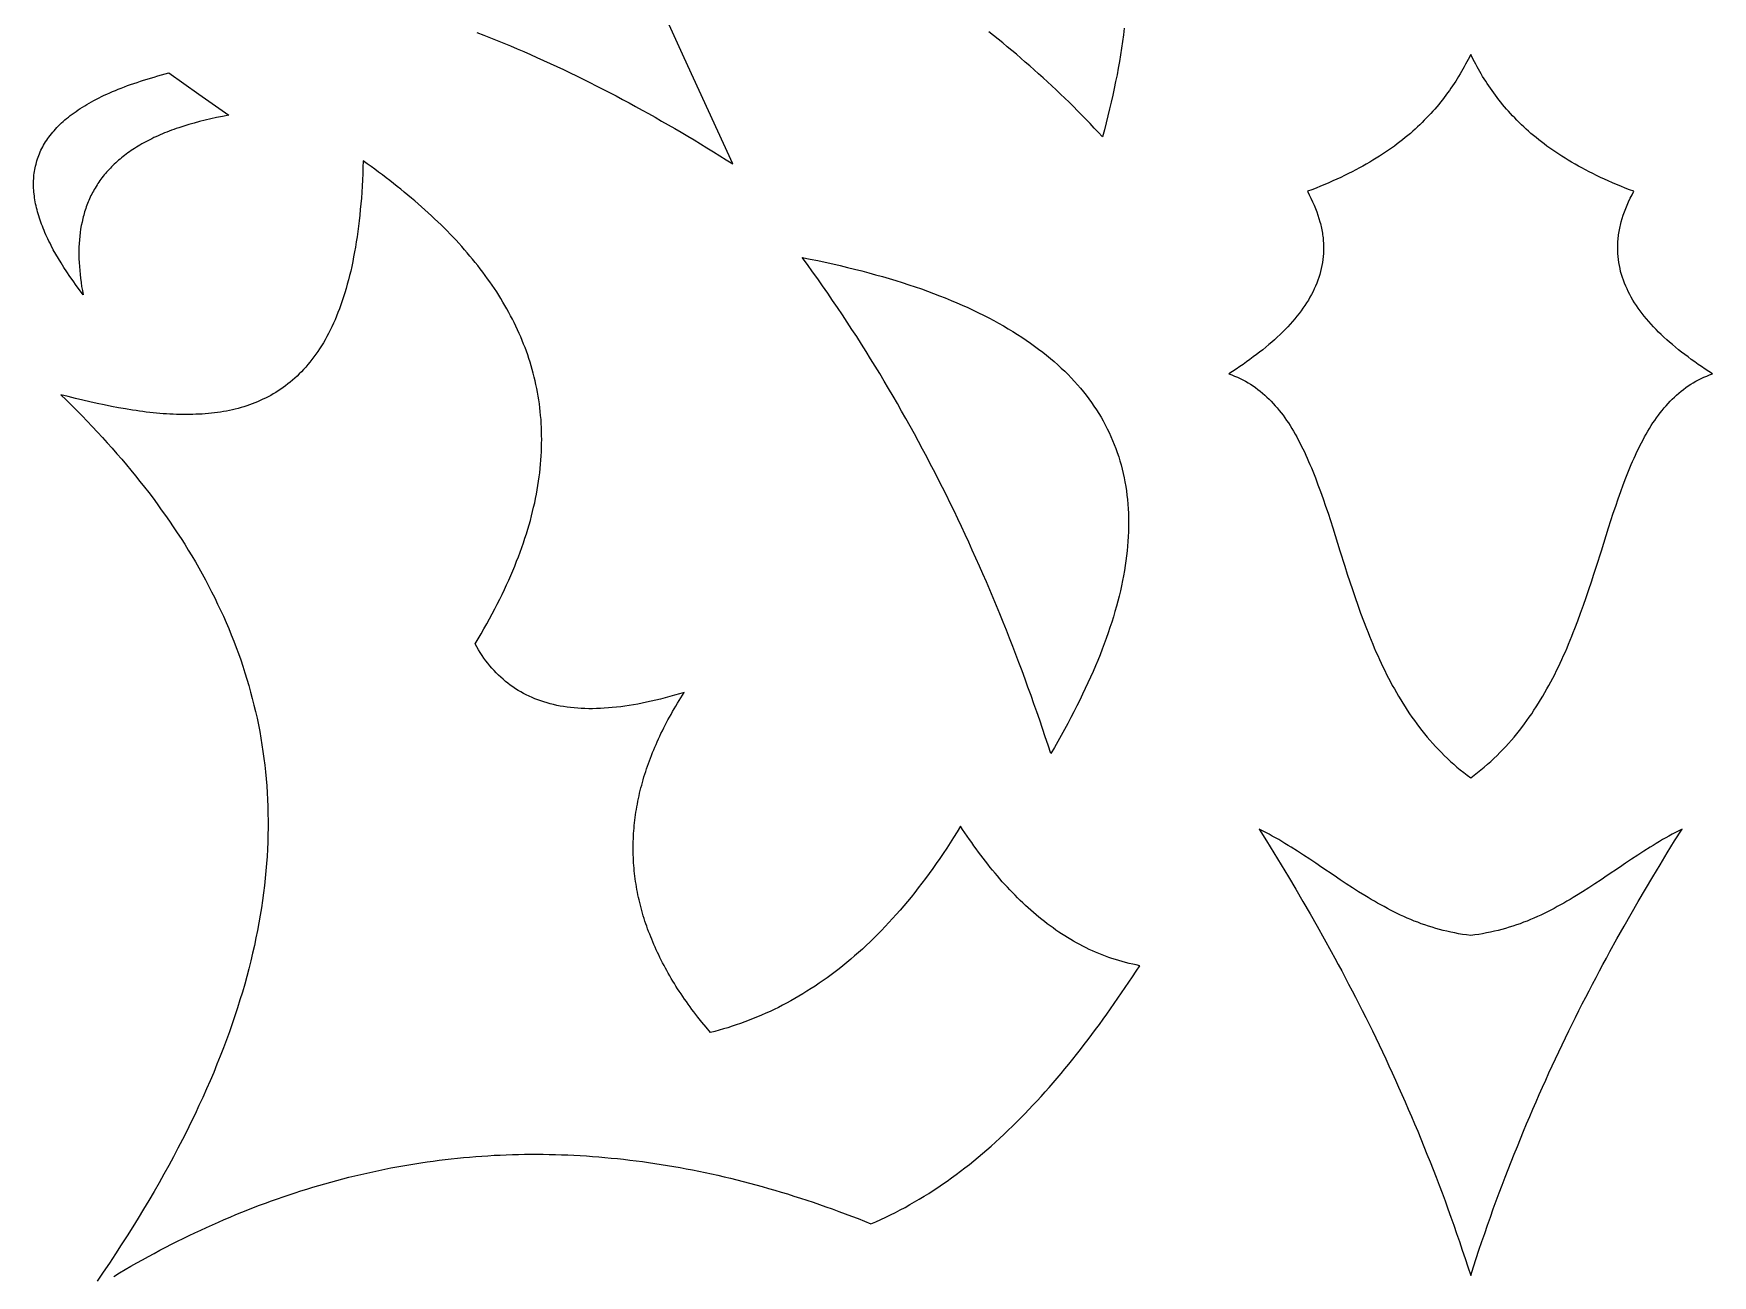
# Model space of a CAD drawing. Extents: x -4113 to -3113, y 1469 to 2469.
# Drawn here: x -3432.8 to -3300.7, y 1778.9 to 1876.6 of the extents above; entities that cross this region are included whole.
import ezdxf

# ---------------------------------------------------------------- set-up
doc = ezdxf.new("R2010")
doc.units = 0
doc.layers.add('PLAN_1', color=18, linetype='CONTINUOUS')

msp = doc.modelspace()

# ---------------------------------------------------------------- linework, layer by layer
at = {"layer": 'PLAN_1'}
for points in [[(-3397.9, 1876.7), (-3397.37, 1876.49), (-3396.84, 1876.28), (-3396.32, 1876.07), (-3395.79, 1875.85), (-3395.27, 1875.64), (-3394.75, 1875.41), (-3394.22, 1875.19), (-3393.7, 1874.96), (-3393.18, 1874.73), (-3392.66, 1874.49), (-3392.14, 1874.25), (-3391.62, 1874.01), (-3391.1, 1873.77), (-3390.58, 1873.52), (-3390.06, 1873.27), (-3389.54, 1873.01), (-3389.02, 1872.76), (-3388.51, 1872.5), (-3387.99, 1872.23), (-3387.47, 1871.97), (-3386.96, 1871.7), (-3386.44, 1871.43), (-3385.93, 1871.15), (-3385.42, 1870.87), (-3384.9, 1870.59), (-3384.39, 1870.31), (-3383.88, 1870.02), (-3383.37, 1869.73), (-3382.86, 1869.44), (-3382.34, 1869.14), (-3381.83, 1868.84), (-3381.32, 1868.54), (-3380.82, 1868.24), (-3380.31, 1867.93), (-3379.8, 1867.62), (-3379.29, 1867.31), (-3378.78, 1866.99), (-3378.28, 1866.68), (-3377.77, 1866.36), (-3381.59, 1874.71), (-3385.41, 1883.08)], [(-3346.97, 1877.03), (-3347.03, 1876.51), (-3347.1, 1875.99), (-3347.17, 1875.47), (-3347.25, 1874.94), (-3347.34, 1874.42), (-3347.43, 1873.89), (-3347.53, 1873.36), (-3347.64, 1872.83), (-3347.75, 1872.29), (-3347.87, 1871.75), (-3347.99, 1871.22), (-3348.12, 1870.68), (-3348.25, 1870.13), (-3348.39, 1869.59), (-3348.53, 1869.04), (-3348.68, 1868.49), (-3349.01, 1868.84), (-3349.33, 1869.18), (-3349.65, 1869.53), (-3349.98, 1869.87), (-3350.31, 1870.2), (-3350.64, 1870.54), (-3350.97, 1870.87), (-3351.31, 1871.2), (-3351.64, 1871.53), (-3351.98, 1871.85), (-3352.32, 1872.18), (-3352.66, 1872.5), (-3353.01, 1872.81), (-3353.35, 1873.13), (-3353.7, 1873.44), (-3354.05, 1873.76), (-3354.39, 1874.06), (-3354.75, 1874.37), (-3355.1, 1874.67), (-3355.45, 1874.98), (-3355.81, 1875.28), (-3356.17, 1875.57), (-3356.53, 1875.87), (-3356.89, 1876.16), (-3357.25, 1876.45), (-3357.62, 1876.74)], [(-3426.49, 1778.86), (-3426.04, 1779.13), (-3425.58, 1779.39), (-3425.13, 1779.66), (-3424.67, 1779.92), (-3424.22, 1780.17), (-3423.76, 1780.42), (-3423.3, 1780.67), (-3422.85, 1780.91), (-3422.39, 1781.15), (-3421.93, 1781.38), (-3421.47, 1781.62), (-3421.01, 1781.84), (-3420.56, 1782.07), (-3420.1, 1782.29), (-3419.64, 1782.5), (-3419.18, 1782.71), (-3418.71, 1782.92), (-3418.25, 1783.13), (-3417.79, 1783.33), (-3417.33, 1783.52), (-3416.87, 1783.72), (-3416.4, 1783.91), (-3415.94, 1784.09), (-3415.48, 1784.27), (-3415.01, 1784.45), (-3414.55, 1784.62), (-3414.08, 1784.79), (-3413.61, 1784.96), (-3413.15, 1785.12), (-3412.68, 1785.28), (-3412.21, 1785.44), (-3411.75, 1785.59), (-3411.28, 1785.73), (-3410.81, 1785.88), (-3410.34, 1786.02), (-3409.87, 1786.15), (-3409.4, 1786.28), (-3408.93, 1786.41), (-3408.46, 1786.53), (-3407.99, 1786.65), (-3407.52, 1786.77), (-3407.05, 1786.88), (-3406.58, 1786.99), (-3406.1, 1787.09), (-3405.63, 1787.2), (-3405.16, 1787.29), (-3404.68, 1787.39), (-3404.21, 1787.47), (-3403.73, 1787.56), (-3403.26, 1787.64), (-3402.78, 1787.72), (-3402.31, 1787.79), (-3401.83, 1787.86), (-3401.35, 1787.93), (-3400.88, 1787.99), (-3400.4, 1788.05), (-3399.92, 1788.1), (-3399.44, 1788.15), (-3398.96, 1788.2), (-3398.48, 1788.24), (-3398, 1788.28), (-3397.52, 1788.32), (-3397.04, 1788.35), (-3396.56, 1788.38), (-3396.08, 1788.4), (-3395.6, 1788.42), (-3395.11, 1788.44), (-3394.63, 1788.45), (-3394.15, 1788.46), (-3393.66, 1788.46), (-3393.18, 1788.46), (-3392.7, 1788.46), (-3392.21, 1788.45), (-3391.73, 1788.44), (-3391.24, 1788.43), (-3390.75, 1788.41), (-3390.27, 1788.39), (-3389.78, 1788.36), (-3389.29, 1788.33), (-3388.8, 1788.3), (-3388.31, 1788.26), (-3387.83, 1788.22), (-3387.34, 1788.17), (-3386.85, 1788.12), (-3386.36, 1788.07), (-3385.87, 1788.01), (-3385.37, 1787.95), (-3384.88, 1787.89), (-3384.39, 1787.82), (-3383.9, 1787.75), (-3383.41, 1787.67), (-3382.91, 1787.59), (-3382.42, 1787.51), (-3381.92, 1787.42), (-3381.43, 1787.33), (-3380.93, 1787.23), (-3380.44, 1787.13), (-3379.94, 1787.03), (-3379.45, 1786.92), (-3378.95, 1786.81), (-3378.45, 1786.7), (-3377.96, 1786.58), (-3377.46, 1786.45), (-3376.96, 1786.33), (-3376.46, 1786.2), (-3375.96, 1786.06), (-3375.46, 1785.93), (-3374.96, 1785.78), (-3374.46, 1785.64), (-3373.96, 1785.49), (-3373.46, 1785.34), (-3372.96, 1785.18), (-3372.45, 1785.02), (-3371.95, 1784.85), (-3371.45, 1784.69), (-3370.94, 1784.51), (-3370.44, 1784.34), (-3369.94, 1784.16), (-3369.43, 1783.97), (-3368.92, 1783.78), (-3368.42, 1783.59), (-3367.91, 1783.4), (-3367.41, 1783.2), (-3366.9, 1782.99), (-3366.51, 1783.16), (-3366.12, 1783.34), (-3365.73, 1783.52), (-3365.35, 1783.7), (-3364.97, 1783.89), (-3364.59, 1784.09), (-3364.21, 1784.29), (-3363.83, 1784.5), (-3363.46, 1784.71), (-3363.09, 1784.93), (-3362.72, 1785.16), (-3362.35, 1785.38), (-3361.99, 1785.62), (-3361.63, 1785.86), (-3361.27, 1786.1), (-3360.91, 1786.35), (-3360.55, 1786.61), (-3360.2, 1786.87), (-3359.85, 1787.13), (-3359.5, 1787.4), (-3359.15, 1787.67), (-3358.8, 1787.95), (-3358.46, 1788.24), (-3358.11, 1788.52), (-3357.77, 1788.82), (-3357.43, 1789.11), (-3357.1, 1789.41), (-3356.76, 1789.72), (-3356.43, 1790.03), (-3356.1, 1790.35), (-3355.77, 1790.67), (-3355.44, 1790.99), (-3355.11, 1791.32), (-3354.79, 1791.65), (-3354.47, 1791.98), (-3354.15, 1792.33), (-3353.83, 1792.67), (-3353.51, 1793.02), (-3353.19, 1793.37), (-3352.88, 1793.72), (-3352.56, 1794.08), (-3352.25, 1794.45), (-3351.94, 1794.81), (-3351.63, 1795.19), (-3351.33, 1795.56), (-3351.02, 1795.94), (-3350.72, 1796.32), (-3350.41, 1796.7), (-3350.11, 1797.09), (-3349.81, 1797.48), (-3349.51, 1797.88), (-3349.22, 1798.28), (-3348.92, 1798.68), (-3348.63, 1799.08), (-3348.33, 1799.49), (-3348.04, 1799.9), (-3347.75, 1800.32), (-3347.46, 1800.73), (-3347.17, 1801.15), (-3346.88, 1801.58), (-3346.6, 1802), (-3346.31, 1802.43), (-3346.03, 1802.86), (-3345.74, 1803.29), (-3346.03, 1803.35), (-3346.3, 1803.41), (-3346.58, 1803.47), (-3346.86, 1803.54), (-3347.13, 1803.62), (-3347.4, 1803.7), (-3347.66, 1803.78), (-3347.93, 1803.86), (-3348.19, 1803.95), (-3348.45, 1804.05), (-3348.71, 1804.15), (-3348.97, 1804.25), (-3349.22, 1804.36), (-3349.47, 1804.47), (-3349.73, 1804.58), (-3349.97, 1804.7), (-3350.22, 1804.82), (-3350.46, 1804.95), (-3350.71, 1805.08), (-3350.95, 1805.22), (-3351.18, 1805.35), (-3351.42, 1805.5), (-3351.65, 1805.64), (-3351.89, 1805.79), (-3352.12, 1805.94), (-3352.34, 1806.1), (-3352.57, 1806.26), (-3352.8, 1806.42), (-3353.02, 1806.59), (-3353.24, 1806.76), (-3353.46, 1806.93), (-3353.68, 1807.11), (-3353.89, 1807.29), (-3354.11, 1807.47), (-3354.32, 1807.65), (-3354.53, 1807.84), (-3354.74, 1808.04), (-3354.95, 1808.23), (-3355.16, 1808.43), (-3355.36, 1808.63), (-3355.56, 1808.84), (-3355.76, 1809.04), (-3355.96, 1809.25), (-3356.16, 1809.47), (-3356.36, 1809.68), (-3356.56, 1809.9), (-3356.75, 1810.12), (-3356.94, 1810.35), (-3357.13, 1810.57), (-3357.32, 1810.8), (-3357.51, 1811.03), (-3357.7, 1811.27), (-3357.88, 1811.51), (-3358.07, 1811.75), (-3358.25, 1811.99), (-3358.43, 1812.23), (-3358.62, 1812.48), (-3358.79, 1812.73), (-3358.97, 1812.98), (-3359.15, 1813.23), (-3359.33, 1813.49), (-3359.5, 1813.75), (-3359.68, 1814.01), (-3359.85, 1814.27), (-3360.12, 1813.83), (-3360.39, 1813.39), (-3360.66, 1812.97), (-3360.93, 1812.55), (-3361.21, 1812.13), (-3361.48, 1811.72), (-3361.76, 1811.32), (-3362.04, 1810.93), (-3362.32, 1810.54), (-3362.6, 1810.16), (-3362.88, 1809.78), (-3363.17, 1809.41), (-3363.45, 1809.05), (-3363.74, 1808.69), (-3364.03, 1808.34), (-3364.31, 1808), (-3364.6, 1807.66), (-3364.9, 1807.33), (-3365.19, 1807), (-3365.48, 1806.68), (-3365.78, 1806.37), (-3366.07, 1806.06), (-3366.37, 1805.75), (-3366.67, 1805.46), (-3366.97, 1805.17), (-3367.27, 1804.88), (-3367.57, 1804.6), (-3367.88, 1804.33), (-3368.18, 1804.06), (-3368.49, 1803.8), (-3368.79, 1803.54), (-3369.1, 1803.29), (-3369.41, 1803.05), (-3369.72, 1802.81), (-3370.03, 1802.57), (-3370.35, 1802.35), (-3370.66, 1802.12), (-3370.98, 1801.91), (-3371.29, 1801.69), (-3371.61, 1801.49), (-3371.93, 1801.28), (-3372.25, 1801.09), (-3372.57, 1800.9), (-3372.89, 1800.71), (-3373.21, 1800.53), (-3373.53, 1800.36), (-3373.86, 1800.19), (-3374.18, 1800.02), (-3374.51, 1799.86), (-3374.84, 1799.7), (-3375.17, 1799.55), (-3375.5, 1799.41), (-3375.83, 1799.27), (-3376.16, 1799.13), (-3376.49, 1799), (-3376.83, 1798.88), (-3377.16, 1798.76), (-3377.5, 1798.64), (-3377.83, 1798.53), (-3378.17, 1798.42), (-3378.51, 1798.32), (-3378.85, 1798.22), (-3379.19, 1798.13), (-3379.53, 1798.04), (-3379.87, 1798.45), (-3380.2, 1798.85), (-3380.52, 1799.25), (-3380.68, 1799.45), (-3380.83, 1799.66), (-3380.98, 1799.86), (-3381.13, 1800.06), (-3381.28, 1800.26), (-3381.42, 1800.47), (-3381.56, 1800.67), (-3381.7, 1800.87), (-3381.84, 1801.08), (-3381.98, 1801.28), (-3382.11, 1801.48), (-3382.24, 1801.69), (-3382.36, 1801.89), (-3382.49, 1802.09), (-3382.61, 1802.3), (-3382.73, 1802.5), (-3382.85, 1802.7), (-3382.96, 1802.91), (-3383.07, 1803.11), (-3383.18, 1803.32), (-3383.29, 1803.52), (-3383.4, 1803.73), (-3383.5, 1803.93), (-3383.6, 1804.14), (-3383.7, 1804.34), (-3383.79, 1804.55), (-3383.89, 1804.75), (-3383.98, 1804.96), (-3384.06, 1805.16), (-3384.15, 1805.37), (-3384.23, 1805.57), (-3384.31, 1805.78), (-3384.39, 1805.99), (-3384.47, 1806.19), (-3384.54, 1806.4), (-3384.61, 1806.6), (-3384.68, 1806.81), (-3384.75, 1807.02), (-3384.81, 1807.22), (-3384.87, 1807.43), (-3384.93, 1807.64), (-3384.99, 1807.85), (-3385.04, 1808.05), (-3385.09, 1808.26), (-3385.14, 1808.47), (-3385.19, 1808.67), (-3385.23, 1808.88), (-3385.27, 1809.09), (-3385.31, 1809.3), (-3385.35, 1809.51), (-3385.38, 1809.71), (-3385.42, 1809.92), (-3385.45, 1810.13), (-3385.47, 1810.34), (-3385.5, 1810.55), (-3385.52, 1810.76), (-3385.54, 1810.97), (-3385.56, 1811.17), (-3385.57, 1811.38), (-3385.58, 1811.59), (-3385.59, 1811.8), (-3385.6, 1812.01), (-3385.61, 1812.22), (-3385.61, 1812.43), (-3385.61, 1812.64), (-3385.61, 1812.85), (-3385.6, 1813.06), (-3385.59, 1813.27), (-3385.59, 1813.48), (-3385.57, 1813.69), (-3385.56, 1813.9), (-3385.54, 1814.11), (-3385.52, 1814.32), (-3385.5, 1814.53), (-3385.48, 1814.75), (-3385.45, 1814.96), (-3385.42, 1815.17), (-3385.39, 1815.38), (-3385.36, 1815.59), (-3385.32, 1815.8), (-3385.28, 1816.01), (-3385.24, 1816.23), (-3385.2, 1816.44), (-3385.15, 1816.65), (-3385.1, 1816.86), (-3385.05, 1817.07), (-3385, 1817.29), (-3384.94, 1817.5), (-3384.88, 1817.71), (-3384.82, 1817.92), (-3384.76, 1818.14), (-3384.69, 1818.35), (-3384.62, 1818.56), (-3384.55, 1818.78), (-3384.48, 1818.99), (-3384.41, 1819.2), (-3384.33, 1819.42), (-3384.25, 1819.63), (-3384.17, 1819.84), (-3384.08, 1820.06), (-3383.99, 1820.27), (-3383.9, 1820.49), (-3383.81, 1820.7), (-3383.71, 1820.91), (-3383.62, 1821.13), (-3383.52, 1821.34), (-3383.42, 1821.56), (-3383.31, 1821.77), (-3383.2, 1821.99), (-3383.09, 1822.2), (-3382.98, 1822.42), (-3382.87, 1822.63), (-3382.75, 1822.85), (-3382.63, 1823.06), (-3382.51, 1823.28), (-3382.39, 1823.5), (-3382.26, 1823.71), (-3382.13, 1823.93), (-3382, 1824.14), (-3381.86, 1824.36), (-3381.59, 1824.79), (-3381.97, 1824.67), (-3382.35, 1824.56), (-3382.73, 1824.46), (-3383.1, 1824.36), (-3383.47, 1824.26), (-3383.83, 1824.17), (-3384.19, 1824.09), (-3384.55, 1824.01), (-3384.9, 1823.94), (-3385.24, 1823.87), (-3385.59, 1823.81), (-3385.93, 1823.76), (-3386.26, 1823.71), (-3386.59, 1823.66), (-3386.92, 1823.63), (-3387.25, 1823.59), (-3387.56, 1823.57), (-3387.88, 1823.54), (-3388.19, 1823.53), (-3388.5, 1823.52), (-3388.8, 1823.51), (-3389.1, 1823.51), (-3389.4, 1823.52), (-3389.69, 1823.53), (-3389.97, 1823.55), (-3390.26, 1823.57), (-3390.54, 1823.6), (-3390.81, 1823.64), (-3391.08, 1823.68), (-3391.35, 1823.72), (-3391.61, 1823.77), (-3391.87, 1823.83), (-3392.13, 1823.89), (-3392.38, 1823.96), (-3392.63, 1824.04), (-3392.87, 1824.12), (-3393.11, 1824.2), (-3393.34, 1824.29), (-3393.57, 1824.39), (-3393.8, 1824.49), (-3394.02, 1824.6), (-3394.24, 1824.71), (-3394.46, 1824.83), (-3394.67, 1824.95), (-3394.88, 1825.08), (-3395.08, 1825.22), (-3395.28, 1825.36), (-3395.47, 1825.51), (-3395.66, 1825.66), (-3395.85, 1825.82), (-3396.03, 1825.98), (-3396.21, 1826.15), (-3396.39, 1826.32), (-3396.56, 1826.5), (-3396.72, 1826.69), (-3396.89, 1826.88), (-3397.04, 1827.08), (-3397.2, 1827.28), (-3397.35, 1827.49), (-3397.5, 1827.7), (-3397.64, 1827.92), (-3397.78, 1828.15), (-3397.91, 1828.38), (-3398.04, 1828.61), (-3397.8, 1829.01), (-3397.57, 1829.4), (-3397.35, 1829.8), (-3397.13, 1830.19), (-3396.91, 1830.58), (-3396.7, 1830.96), (-3396.5, 1831.35), (-3396.3, 1831.73), (-3396.11, 1832.11), (-3395.92, 1832.49), (-3395.74, 1832.87), (-3395.57, 1833.25), (-3395.4, 1833.62), (-3395.24, 1833.99), (-3395.08, 1834.36), (-3394.93, 1834.73), (-3394.78, 1835.1), (-3394.64, 1835.46), (-3394.5, 1835.83), (-3394.37, 1836.19), (-3394.25, 1836.55), (-3394.13, 1836.91), (-3394.01, 1837.26), (-3393.9, 1837.62), (-3393.8, 1837.97), (-3393.7, 1838.32), (-3393.61, 1838.67), (-3393.52, 1839.02), (-3393.44, 1839.37), (-3393.36, 1839.71), (-3393.29, 1840.05), (-3393.22, 1840.39), (-3393.16, 1840.73), (-3393.1, 1841.07), (-3393.05, 1841.41), (-3393, 1841.74), (-3392.96, 1842.07), (-3392.92, 1842.4), (-3392.89, 1842.73), (-3392.87, 1843.06), (-3392.84, 1843.39), (-3392.83, 1843.71), (-3392.81, 1844.04), (-3392.81, 1844.36), (-3392.8, 1844.68), (-3392.81, 1845), (-3392.81, 1845.31), (-3392.82, 1845.63), (-3392.84, 1845.94), (-3392.86, 1846.25), (-3392.89, 1846.56), (-3392.92, 1846.87), (-3392.95, 1847.18), (-3392.99, 1847.49), (-3393.04, 1847.79), (-3393.08, 1848.1), (-3393.14, 1848.4), (-3393.2, 1848.7), (-3393.26, 1849), (-3393.32, 1849.29), (-3393.39, 1849.59), (-3393.47, 1849.89), (-3393.55, 1850.18), (-3393.63, 1850.47), (-3393.72, 1850.76), (-3393.81, 1851.05), (-3393.91, 1851.34), (-3394.01, 1851.62), (-3394.12, 1851.91), (-3394.23, 1852.19), (-3394.34, 1852.47), (-3394.46, 1852.76), (-3394.58, 1853.03), (-3394.71, 1853.31), (-3394.84, 1853.59), (-3394.97, 1853.87), (-3395.11, 1854.14), (-3395.25, 1854.41), (-3395.4, 1854.68), (-3395.54, 1854.95), (-3395.7, 1855.22), (-3395.86, 1855.49), (-3396.02, 1855.76), (-3396.18, 1856.02), (-3396.35, 1856.29), (-3396.52, 1856.55), (-3396.7, 1856.81), (-3396.88, 1857.07), (-3397.07, 1857.33), (-3397.25, 1857.59), (-3397.44, 1857.85), (-3397.64, 1858.1), (-3397.84, 1858.36), (-3398.04, 1858.61), (-3398.25, 1858.86), (-3398.45, 1859.11), (-3398.67, 1859.36), (-3398.88, 1859.61), (-3399.1, 1859.86), (-3399.33, 1860.11), (-3399.55, 1860.35), (-3399.78, 1860.6), (-3400.02, 1860.84), (-3400.25, 1861.08), (-3400.49, 1861.32), (-3400.73, 1861.56), (-3400.98, 1861.8), (-3401.23, 1862.04), (-3401.48, 1862.28), (-3401.74, 1862.51), (-3402, 1862.75), (-3402.26, 1862.98), (-3402.53, 1863.21), (-3402.79, 1863.44), (-3403.06, 1863.67), (-3403.34, 1863.9), (-3403.62, 1864.13), (-3403.9, 1864.36), (-3404.18, 1864.59), (-3404.47, 1864.81), (-3404.75, 1865.04), (-3405.05, 1865.26), (-3405.34, 1865.49), (-3405.64, 1865.71), (-3405.94, 1865.93), (-3406.24, 1866.15), (-3406.55, 1866.37), (-3406.86, 1866.59), (-3406.87, 1866.08), (-3406.89, 1865.58), (-3406.91, 1865.1), (-3406.94, 1864.61), (-3406.97, 1864.14), (-3407, 1863.67), (-3407.04, 1863.22), (-3407.08, 1862.77), (-3407.12, 1862.32), (-3407.17, 1861.89), (-3407.22, 1861.46), (-3407.28, 1861.04), (-3407.34, 1860.63), (-3407.4, 1860.22), (-3407.46, 1859.82), (-3407.53, 1859.43), (-3407.61, 1859.04), (-3407.68, 1858.67), (-3407.76, 1858.3), (-3407.84, 1857.93), (-3407.93, 1857.58), (-3408.02, 1857.23), (-3408.11, 1856.89), (-3408.2, 1856.55), (-3408.3, 1856.22), (-3408.4, 1855.9), (-3408.51, 1855.58), (-3408.61, 1855.27), (-3408.72, 1854.97), (-3408.84, 1854.67), (-3408.95, 1854.38), (-3409.07, 1854.1), (-3409.2, 1853.82), (-3409.32, 1853.55), (-3409.45, 1853.29), (-3409.58, 1853.03), (-3409.72, 1852.77), (-3409.85, 1852.53), (-3409.99, 1852.29), (-3410.14, 1852.05), (-3410.28, 1851.82), (-3410.43, 1851.6), (-3410.58, 1851.38), (-3410.73, 1851.17), (-3410.89, 1850.96), (-3411.05, 1850.76), (-3411.21, 1850.57), (-3411.37, 1850.38), (-3411.54, 1850.19), (-3411.71, 1850.01), (-3411.88, 1849.84), (-3412.06, 1849.67), (-3412.23, 1849.51), (-3412.41, 1849.35), (-3412.59, 1849.2), (-3412.78, 1849.05), (-3412.96, 1848.91), (-3413.15, 1848.77), (-3413.34, 1848.64), (-3413.54, 1848.51), (-3413.73, 1848.39), (-3413.93, 1848.27), (-3414.13, 1848.15), (-3414.33, 1848.04), (-3414.54, 1847.94), (-3414.74, 1847.84), (-3414.95, 1847.74), (-3415.16, 1847.65), (-3415.37, 1847.56), (-3415.59, 1847.48), (-3415.81, 1847.4), (-3416.02, 1847.33), (-3416.24, 1847.26), (-3416.47, 1847.19), (-3416.69, 1847.13), (-3416.92, 1847.07), (-3417.15, 1847.02), (-3417.38, 1846.97), (-3417.61, 1846.92), (-3417.84, 1846.88), (-3418.08, 1846.84), (-3418.31, 1846.81), (-3418.55, 1846.77), (-3418.79, 1846.75), (-3419.04, 1846.72), (-3419.28, 1846.7), (-3419.53, 1846.68), (-3419.77, 1846.67), (-3420.02, 1846.66), (-3420.27, 1846.65), (-3420.52, 1846.64), (-3420.78, 1846.64), (-3421.03, 1846.64), (-3421.29, 1846.65), (-3421.54, 1846.65), (-3421.8, 1846.66), (-3422.06, 1846.68), (-3422.32, 1846.69), (-3422.59, 1846.71), (-3422.85, 1846.73), (-3423.12, 1846.76), (-3423.38, 1846.78), (-3423.65, 1846.81), (-3423.92, 1846.84), (-3424.19, 1846.88), (-3424.46, 1846.91), (-3424.73, 1846.95), (-3425, 1846.99), (-3425.55, 1847.08), (-3426.11, 1847.18), (-3426.67, 1847.28), (-3427.23, 1847.4), (-3427.79, 1847.51), (-3428.36, 1847.64), (-3428.93, 1847.77), (-3429.5, 1847.91), (-3430.08, 1848.05), (-3430.66, 1848.2), (-3430.23, 1847.79), (-3429.81, 1847.37), (-3429.39, 1846.96), (-3428.98, 1846.54), (-3428.57, 1846.12), (-3428.17, 1845.69), (-3427.77, 1845.27), (-3427.38, 1844.85), (-3426.99, 1844.42), (-3426.61, 1843.99), (-3426.23, 1843.56), (-3425.86, 1843.13), (-3425.49, 1842.7), (-3425.13, 1842.26), (-3424.77, 1841.82), (-3424.42, 1841.38), (-3424.07, 1840.94), (-3423.73, 1840.5), (-3423.39, 1840.06), (-3423.06, 1839.61), (-3422.74, 1839.16), (-3422.42, 1838.71), (-3422.1, 1838.26), (-3421.8, 1837.81), (-3421.49, 1837.35), (-3421.19, 1836.9), (-3420.9, 1836.44), (-3420.62, 1835.98), (-3420.34, 1835.52), (-3420.06, 1835.05), (-3419.79, 1834.58), (-3419.53, 1834.12), (-3419.27, 1833.64), (-3419.02, 1833.17), (-3418.78, 1832.7), (-3418.54, 1832.22), (-3418.31, 1831.74), (-3418.08, 1831.26), (-3417.86, 1830.78), (-3417.64, 1830.29), (-3417.44, 1829.81), (-3417.24, 1829.32), (-3417.04, 1828.83), (-3416.85, 1828.33), (-3416.67, 1827.84), (-3416.49, 1827.34), (-3416.32, 1826.84), (-3416.16, 1826.34), (-3416.01, 1825.83), (-3415.86, 1825.33), (-3415.71, 1824.82), (-3415.58, 1824.31), (-3415.45, 1823.79), (-3415.33, 1823.28), (-3415.21, 1822.76), (-3415.1, 1822.24), (-3415, 1821.72), (-3414.91, 1821.19), (-3414.82, 1820.66), (-3414.74, 1820.13), (-3414.67, 1819.6), (-3414.6, 1819.07), (-3414.54, 1818.53), (-3414.49, 1817.99), (-3414.45, 1817.45), (-3414.41, 1816.9), (-3414.38, 1816.36), (-3414.36, 1815.81), (-3414.35, 1815.26), (-3414.34, 1814.7), (-3414.34, 1814.14), (-3414.35, 1813.59), (-3414.37, 1813.02), (-3414.39, 1812.46), (-3414.42, 1811.89), (-3414.46, 1811.32), (-3414.51, 1810.75), (-3414.56, 1810.17), (-3414.63, 1809.6), (-3414.7, 1809.02), (-3414.78, 1808.43), (-3414.86, 1807.85), (-3414.96, 1807.26), (-3415.06, 1806.67), (-3415.17, 1806.07), (-3415.29, 1805.48), (-3415.42, 1804.88), (-3415.56, 1804.28), (-3415.7, 1803.67), (-3415.85, 1803.06), (-3416.01, 1802.45), (-3416.18, 1801.84), (-3416.36, 1801.22), (-3416.55, 1800.6), (-3416.74, 1799.98), (-3416.95, 1799.36), (-3417.16, 1798.73), (-3417.38, 1798.1), (-3417.61, 1797.46), (-3417.85, 1796.83), (-3418.1, 1796.19), (-3418.36, 1795.54), (-3418.62, 1794.9), (-3418.9, 1794.25), (-3419.18, 1793.6), (-3419.48, 1792.94), (-3419.78, 1792.29), (-3420.09, 1791.62), (-3420.41, 1790.96), (-3420.74, 1790.29), (-3421.08, 1789.62), (-3421.43, 1788.95), (-3421.78, 1788.27), (-3422.15, 1787.59), (-3422.53, 1786.91), (-3422.91, 1786.23), (-3423.31, 1785.54), (-3423.72, 1784.84), (-3424.13, 1784.15), (-3424.55, 1783.45), (-3424.99, 1782.75), (-3425.43, 1782.04), (-3425.89, 1781.33), (-3426.35, 1780.62), (-3426.82, 1779.91), (-3427.31, 1779.19), (-3427.8, 1778.47)]]:
    msp.add_lwpolyline(points, dxfattribs=at)
for points in [[(-3319.7, 1874.96), (-3319.9, 1874.57), (-3320.1, 1874.19), (-3320.21, 1874), (-3320.32, 1873.81), (-3320.42, 1873.62), (-3320.54, 1873.43), (-3320.65, 1873.24), (-3320.77, 1873.06), (-3320.88, 1872.87), (-3321.01, 1872.68), (-3321.13, 1872.5), (-3321.26, 1872.31), (-3321.38, 1872.13), (-3321.52, 1871.94), (-3321.65, 1871.76), (-3321.79, 1871.58), (-3321.93, 1871.39), (-3322.07, 1871.21), (-3322.22, 1871.03), (-3322.37, 1870.85), (-3322.52, 1870.67), (-3322.68, 1870.5), (-3322.84, 1870.32), (-3323.01, 1870.14), (-3323.17, 1869.97), (-3323.35, 1869.79), (-3323.52, 1869.62), (-3323.7, 1869.44), (-3323.88, 1869.27), (-3324.07, 1869.1), (-3324.26, 1868.93), (-3324.45, 1868.76), (-3324.65, 1868.59), (-3324.86, 1868.42), (-3325.06, 1868.26), (-3325.28, 1868.09), (-3325.49, 1867.93), (-3325.71, 1867.76), (-3325.94, 1867.6), (-3326.17, 1867.44), (-3326.4, 1867.28), (-3326.64, 1867.12), (-3326.89, 1866.96), (-3327.14, 1866.8), (-3327.39, 1866.65), (-3327.65, 1866.49), (-3327.92, 1866.34), (-3328.19, 1866.19), (-3328.46, 1866.04), (-3328.74, 1865.89), (-3329.03, 1865.74), (-3329.32, 1865.59), (-3329.62, 1865.45), (-3329.92, 1865.3), (-3330.23, 1865.16), (-3330.54, 1865.02), (-3330.86, 1864.88), (-3331.19, 1864.74), (-3331.52, 1864.6), (-3331.86, 1864.46), (-3332.2, 1864.33), (-3332.55, 1864.2), (-3332.41, 1863.92), (-3332.27, 1863.65), (-3332.14, 1863.38), (-3332.02, 1863.11), (-3331.91, 1862.85), (-3331.81, 1862.58), (-3331.72, 1862.32), (-3331.64, 1862.06), (-3331.56, 1861.8), (-3331.53, 1861.67), (-3331.5, 1861.54), (-3331.47, 1861.42), (-3331.44, 1861.29), (-3331.42, 1861.16), (-3331.39, 1861.03), (-3331.37, 1860.91), (-3331.35, 1860.78), (-3331.34, 1860.66), (-3331.32, 1860.53), (-3331.31, 1860.41), (-3331.3, 1860.28), (-3331.29, 1860.16), (-3331.29, 1860.04), (-3331.28, 1859.91), (-3331.28, 1859.79), (-3331.28, 1859.67), (-3331.28, 1859.55), (-3331.29, 1859.43), (-3331.29, 1859.31), (-3331.31, 1859.07), (-3331.34, 1858.83), (-3331.37, 1858.59), (-3331.41, 1858.36), (-3331.46, 1858.12), (-3331.51, 1857.89), (-3331.58, 1857.66), (-3331.65, 1857.43), (-3331.73, 1857.2), (-3331.81, 1856.98), (-3331.91, 1856.75), (-3332.01, 1856.53), (-3332.11, 1856.31), (-3332.23, 1856.08), (-3332.35, 1855.87), (-3332.47, 1855.65), (-3332.61, 1855.43), (-3332.75, 1855.22), (-3332.9, 1855), (-3333.05, 1854.79), (-3333.21, 1854.58), (-3333.37, 1854.37), (-3333.55, 1854.16), (-3333.72, 1853.95), (-3333.91, 1853.74), (-3334.1, 1853.54), (-3334.3, 1853.34), (-3334.5, 1853.13), (-3334.7, 1852.93), (-3334.92, 1852.73), (-3335.14, 1852.53), (-3335.36, 1852.33), (-3335.59, 1852.14), (-3335.82, 1851.94), (-3336.06, 1851.74), (-3336.31, 1851.55), (-3336.56, 1851.36), (-3336.81, 1851.17), (-3337.07, 1850.97), (-3337.34, 1850.78), (-3337.61, 1850.59), (-3337.88, 1850.41), (-3338.16, 1850.22), (-3338.44, 1850.03), (-3338.73, 1849.85), (-3338.5, 1849.76), (-3338.28, 1849.67), (-3338.06, 1849.58), (-3337.84, 1849.48), (-3337.63, 1849.37), (-3337.42, 1849.26), (-3337.22, 1849.14), (-3337.02, 1849.02), (-3336.83, 1848.89), (-3336.63, 1848.76), (-3336.45, 1848.62), (-3336.26, 1848.48), (-3336.08, 1848.33), (-3335.91, 1848.18), (-3335.74, 1848.02), (-3335.57, 1847.86), (-3335.4, 1847.69), (-3335.24, 1847.51), (-3335.08, 1847.34), (-3334.92, 1847.16), (-3334.77, 1846.97), (-3334.62, 1846.78), (-3334.47, 1846.59), (-3334.33, 1846.39), (-3334.19, 1846.18), (-3334.05, 1845.98), (-3333.91, 1845.77), (-3333.78, 1845.55), (-3333.65, 1845.33), (-3333.52, 1845.11), (-3333.39, 1844.89), (-3333.27, 1844.66), (-3333.15, 1844.43), (-3333.03, 1844.19), (-3332.91, 1843.95), (-3332.79, 1843.71), (-3332.68, 1843.46), (-3332.57, 1843.21), (-3332.46, 1842.96), (-3332.35, 1842.71), (-3332.24, 1842.45), (-3332.13, 1842.19), (-3332.03, 1841.93), (-3331.92, 1841.66), (-3331.72, 1841.12), (-3331.52, 1840.58), (-3331.32, 1840.02), (-3331.13, 1839.45), (-3330.93, 1838.88), (-3330.74, 1838.3), (-3330.56, 1837.72), (-3330.37, 1837.13), (-3329.99, 1835.93), (-3329.6, 1834.72), (-3329.41, 1834.1), (-3329.21, 1833.49), (-3329, 1832.88), (-3328.8, 1832.26), (-3328.58, 1831.65), (-3328.36, 1831.03), (-3328.14, 1830.42), (-3327.9, 1829.81), (-3327.78, 1829.5), (-3327.66, 1829.2), (-3327.54, 1828.9), (-3327.41, 1828.59), (-3327.29, 1828.29), (-3327.16, 1827.99), (-3327.02, 1827.69), (-3326.89, 1827.39), (-3326.75, 1827.1), (-3326.61, 1826.8), (-3326.47, 1826.51), (-3326.32, 1826.21), (-3326.17, 1825.92), (-3326.02, 1825.63), (-3325.87, 1825.34), (-3325.71, 1825.06), (-3325.55, 1824.77), (-3325.38, 1824.49), (-3325.21, 1824.21), (-3325.04, 1823.93), (-3324.87, 1823.65), (-3324.69, 1823.38), (-3324.51, 1823.11), (-3324.32, 1822.84), (-3324.13, 1822.57), (-3323.94, 1822.31), (-3323.74, 1822.04), (-3323.54, 1821.79), (-3323.34, 1821.53), (-3323.13, 1821.28), (-3322.91, 1821.02), (-3322.69, 1820.78), (-3322.47, 1820.53), (-3322.24, 1820.29), (-3322.01, 1820.05), (-3321.78, 1819.82), (-3321.53, 1819.59), (-3321.29, 1819.36), (-3321.04, 1819.14), (-3320.78, 1818.91), (-3320.52, 1818.7), (-3320.25, 1818.48), (-3319.98, 1818.28), (-3319.7, 1818.07), (-3319.43, 1818.28), (-3319.16, 1818.48), (-3318.89, 1818.7), (-3318.63, 1818.91), (-3318.37, 1819.14), (-3318.12, 1819.36), (-3317.88, 1819.59), (-3317.63, 1819.82), (-3317.4, 1820.05), (-3317.17, 1820.29), (-3316.94, 1820.53), (-3316.72, 1820.78), (-3316.5, 1821.02), (-3316.28, 1821.28), (-3316.07, 1821.53), (-3315.87, 1821.79), (-3315.67, 1822.04), (-3315.47, 1822.31), (-3315.28, 1822.57), (-3315.09, 1822.84), (-3314.9, 1823.11), (-3314.72, 1823.38), (-3314.54, 1823.65), (-3314.37, 1823.93), (-3314.2, 1824.21), (-3314.03, 1824.49), (-3313.86, 1824.77), (-3313.7, 1825.06), (-3313.54, 1825.34), (-3313.39, 1825.63), (-3313.24, 1825.92), (-3313.09, 1826.21), (-3312.94, 1826.51), (-3312.8, 1826.8), (-3312.66, 1827.1), (-3312.52, 1827.39), (-3312.39, 1827.69), (-3312.25, 1827.99), (-3312.12, 1828.29), (-3312, 1828.59), (-3311.87, 1828.9), (-3311.75, 1829.2), (-3311.63, 1829.5), (-3311.51, 1829.81), (-3311.27, 1830.42), (-3311.05, 1831.03), (-3310.83, 1831.65), (-3310.61, 1832.26), (-3310.41, 1832.88), (-3310.2, 1833.49), (-3310, 1834.1), (-3309.81, 1834.72), (-3309.42, 1835.93), (-3309.04, 1837.13), (-3308.85, 1837.72), (-3308.67, 1838.3), (-3308.48, 1838.88), (-3308.28, 1839.45), (-3308.09, 1840.02), (-3307.89, 1840.58), (-3307.69, 1841.12), (-3307.49, 1841.66), (-3307.38, 1841.93), (-3307.28, 1842.19), (-3307.17, 1842.45), (-3307.06, 1842.71), (-3306.96, 1842.96), (-3306.84, 1843.21), (-3306.73, 1843.46), (-3306.62, 1843.71), (-3306.5, 1843.95), (-3306.38, 1844.19), (-3306.26, 1844.43), (-3306.14, 1844.66), (-3306.02, 1844.89), (-3305.89, 1845.11), (-3305.76, 1845.33), (-3305.63, 1845.55), (-3305.5, 1845.77), (-3305.36, 1845.98), (-3305.22, 1846.18), (-3305.08, 1846.39), (-3304.93, 1846.59), (-3304.79, 1846.78), (-3304.64, 1846.97), (-3304.48, 1847.16), (-3304.33, 1847.34), (-3304.17, 1847.51), (-3304.01, 1847.69), (-3303.84, 1847.86), (-3303.67, 1848.02), (-3303.5, 1848.18), (-3303.32, 1848.33), (-3303.14, 1848.48), (-3302.96, 1848.62), (-3302.77, 1848.76), (-3302.58, 1848.89), (-3302.39, 1849.02), (-3302.19, 1849.14), (-3301.99, 1849.26), (-3301.78, 1849.37), (-3301.57, 1849.48), (-3301.35, 1849.58), (-3301.13, 1849.67), (-3300.91, 1849.76), (-3300.68, 1849.85), (-3300.97, 1850.03), (-3301.25, 1850.22), (-3301.53, 1850.41), (-3301.8, 1850.59), (-3302.07, 1850.78), (-3302.34, 1850.97), (-3302.6, 1851.17), (-3302.85, 1851.36), (-3303.1, 1851.55), (-3303.35, 1851.74), (-3303.59, 1851.94), (-3303.82, 1852.14), (-3304.05, 1852.33), (-3304.27, 1852.53), (-3304.49, 1852.73), (-3304.71, 1852.93), (-3304.91, 1853.13), (-3305.11, 1853.34), (-3305.31, 1853.54), (-3305.5, 1853.74), (-3305.68, 1853.95), (-3305.86, 1854.16), (-3306.04, 1854.37), (-3306.2, 1854.58), (-3306.36, 1854.79), (-3306.51, 1855), (-3306.66, 1855.22), (-3306.8, 1855.43), (-3306.94, 1855.65), (-3307.06, 1855.87), (-3307.18, 1856.08), (-3307.3, 1856.31), (-3307.4, 1856.53), (-3307.5, 1856.75), (-3307.6, 1856.98), (-3307.68, 1857.2), (-3307.76, 1857.43), (-3307.83, 1857.66), (-3307.9, 1857.89), (-3307.95, 1858.12), (-3308, 1858.36), (-3308.04, 1858.59), (-3308.08, 1858.83), (-3308.1, 1859.07), (-3308.12, 1859.31), (-3308.12, 1859.43), (-3308.13, 1859.55), (-3308.13, 1859.67), (-3308.13, 1859.79), (-3308.13, 1859.91), (-3308.12, 1860.04), (-3308.12, 1860.16), (-3308.11, 1860.28), (-3308.1, 1860.41), (-3308.09, 1860.53), (-3308.07, 1860.66), (-3308.06, 1860.78), (-3308.04, 1860.91), (-3308.02, 1861.03), (-3307.99, 1861.16), (-3307.97, 1861.29), (-3307.94, 1861.42), (-3307.91, 1861.54), (-3307.85, 1861.8), (-3307.77, 1862.06), (-3307.69, 1862.32), (-3307.6, 1862.58), (-3307.5, 1862.85), (-3307.39, 1863.11), (-3307.27, 1863.38), (-3307.14, 1863.65), (-3307, 1863.92), (-3306.86, 1864.2), (-3307.21, 1864.33), (-3307.55, 1864.46), (-3307.89, 1864.6), (-3308.22, 1864.74), (-3308.55, 1864.88), (-3308.87, 1865.02), (-3309.18, 1865.16), (-3309.49, 1865.3), (-3309.79, 1865.45), (-3310.09, 1865.59), (-3310.38, 1865.74), (-3310.67, 1865.89), (-3310.95, 1866.04), (-3311.22, 1866.19), (-3311.49, 1866.34), (-3311.76, 1866.49), (-3312.02, 1866.65), (-3312.27, 1866.8), (-3312.52, 1866.96), (-3312.77, 1867.12), (-3313.01, 1867.28), (-3313.24, 1867.44), (-3313.47, 1867.6), (-3313.7, 1867.76), (-3313.92, 1867.93), (-3314.13, 1868.09), (-3314.35, 1868.26), (-3314.55, 1868.42), (-3314.76, 1868.59), (-3314.96, 1868.76), (-3315.15, 1868.93), (-3315.34, 1869.1), (-3315.53, 1869.27), (-3315.71, 1869.44), (-3315.89, 1869.62), (-3316.06, 1869.79), (-3316.23, 1869.97), (-3316.4, 1870.14), (-3316.57, 1870.32), (-3316.73, 1870.5), (-3316.88, 1870.67), (-3317.04, 1870.85), (-3317.19, 1871.03), (-3317.34, 1871.21), (-3317.48, 1871.39), (-3317.62, 1871.58), (-3317.76, 1871.76), (-3317.89, 1871.94), (-3318.02, 1872.13), (-3318.15, 1872.31), (-3318.28, 1872.5), (-3318.4, 1872.68), (-3318.52, 1872.87), (-3318.64, 1873.06), (-3318.76, 1873.24), (-3318.87, 1873.43), (-3318.98, 1873.62), (-3319.09, 1873.81), (-3319.2, 1874), (-3319.3, 1874.19), (-3319.51, 1874.57)], [(-3428.89, 1856.07), (-3429.17, 1856.44), (-3429.44, 1856.8), (-3429.69, 1857.16), (-3429.94, 1857.51), (-3430.18, 1857.87), (-3430.41, 1858.22), (-3430.63, 1858.57), (-3430.84, 1858.92), (-3431.05, 1859.26), (-3431.24, 1859.61), (-3431.42, 1859.95), (-3431.5, 1860.12), (-3431.59, 1860.29), (-3431.67, 1860.45), (-3431.75, 1860.62), (-3431.82, 1860.79), (-3431.9, 1860.96), (-3431.97, 1861.12), (-3432.04, 1861.29), (-3432.1, 1861.45), (-3432.16, 1861.61), (-3432.22, 1861.78), (-3432.28, 1861.94), (-3432.33, 1862.1), (-3432.38, 1862.26), (-3432.43, 1862.42), (-3432.48, 1862.58), (-3432.52, 1862.74), (-3432.56, 1862.9), (-3432.59, 1863.06), (-3432.63, 1863.21), (-3432.66, 1863.37), (-3432.69, 1863.53), (-3432.71, 1863.68), (-3432.73, 1863.83), (-3432.75, 1863.99), (-3432.76, 1864.14), (-3432.78, 1864.29), (-3432.79, 1864.44), (-3432.79, 1864.59), (-3432.79, 1864.74), (-3432.79, 1864.89), (-3432.79, 1865.04), (-3432.78, 1865.19), (-3432.77, 1865.33), (-3432.76, 1865.48), (-3432.74, 1865.62), (-3432.72, 1865.77), (-3432.7, 1865.91), (-3432.67, 1866.05), (-3432.64, 1866.19), (-3432.6, 1866.33), (-3432.57, 1866.47), (-3432.53, 1866.61), (-3432.48, 1866.75), (-3432.43, 1866.89), (-3432.38, 1867.03), (-3432.33, 1867.16), (-3432.27, 1867.3), (-3432.21, 1867.43), (-3432.14, 1867.56), (-3432.07, 1867.7), (-3432, 1867.83), (-3431.93, 1867.96), (-3431.85, 1868.09), (-3431.76, 1868.22), (-3431.67, 1868.35), (-3431.58, 1868.47), (-3431.49, 1868.6), (-3431.39, 1868.72), (-3431.29, 1868.85), (-3431.18, 1868.97), (-3431.07, 1869.09), (-3430.96, 1869.22), (-3430.84, 1869.34), (-3430.72, 1869.46), (-3430.59, 1869.58), (-3430.46, 1869.69), (-3430.33, 1869.81), (-3430.19, 1869.93), (-3430.05, 1870.04), (-3429.91, 1870.16), (-3429.76, 1870.27), (-3429.6, 1870.38), (-3429.45, 1870.49), (-3429.28, 1870.6), (-3429.12, 1870.71), (-3428.95, 1870.82), (-3428.77, 1870.93), (-3428.6, 1871.03), (-3428.41, 1871.14), (-3428.23, 1871.24), (-3428.04, 1871.35), (-3427.84, 1871.45), (-3427.64, 1871.55), (-3427.44, 1871.65), (-3427.23, 1871.75), (-3427.02, 1871.85), (-3426.8, 1871.95), (-3426.58, 1872.04), (-3426.35, 1872.14), (-3426.13, 1872.23), (-3425.89, 1872.32), (-3425.65, 1872.42), (-3425.41, 1872.51), (-3425.16, 1872.6), (-3424.91, 1872.68), (-3424.65, 1872.77), (-3424.39, 1872.86), (-3424.13, 1872.94), (-3423.86, 1873.03), (-3423.58, 1873.11), (-3423.3, 1873.19), (-3423.02, 1873.27), (-3422.73, 1873.35), (-3422.43, 1873.43), (-3422.14, 1873.51), (-3420.96, 1872.68), (-3419.78, 1871.85), (-3417.43, 1870.18), (-3417.92, 1870.09), (-3418.39, 1870), (-3418.85, 1869.9), (-3419.3, 1869.8), (-3419.73, 1869.69), (-3420.16, 1869.57), (-3420.57, 1869.45), (-3420.98, 1869.33), (-3421.37, 1869.2), (-3421.56, 1869.14), (-3421.75, 1869.07), (-3421.94, 1869), (-3422.12, 1868.93), (-3422.3, 1868.86), (-3422.48, 1868.79), (-3422.65, 1868.72), (-3422.83, 1868.64), (-3423, 1868.57), (-3423.17, 1868.49), (-3423.33, 1868.42), (-3423.49, 1868.34), (-3423.65, 1868.26), (-3423.81, 1868.18), (-3423.97, 1868.1), (-3424.12, 1868.01), (-3424.27, 1867.93), (-3424.42, 1867.84), (-3424.56, 1867.76), (-3424.7, 1867.67), (-3424.84, 1867.58), (-3424.98, 1867.49), (-3425.12, 1867.4), (-3425.25, 1867.31), (-3425.38, 1867.22), (-3425.51, 1867.12), (-3425.63, 1867.03), (-3425.75, 1866.93), (-3425.88, 1866.84), (-3425.99, 1866.74), (-3426.11, 1866.64), (-3426.22, 1866.54), (-3426.33, 1866.44), (-3426.44, 1866.34), (-3426.55, 1866.24), (-3426.65, 1866.13), (-3426.75, 1866.03), (-3426.85, 1865.92), (-3426.95, 1865.82), (-3427.05, 1865.71), (-3427.14, 1865.6), (-3427.23, 1865.49), (-3427.32, 1865.38), (-3427.41, 1865.27), (-3427.49, 1865.16), (-3427.57, 1865.04), (-3427.65, 1864.93), (-3427.73, 1864.81), (-3427.8, 1864.7), (-3427.88, 1864.58), (-3427.95, 1864.46), (-3428.02, 1864.34), (-3428.09, 1864.22), (-3428.15, 1864.1), (-3428.21, 1863.98), (-3428.28, 1863.86), (-3428.33, 1863.74), (-3428.39, 1863.61), (-3428.45, 1863.49), (-3428.5, 1863.36), (-3428.55, 1863.23), (-3428.6, 1863.11), (-3428.65, 1862.98), (-3428.69, 1862.85), (-3428.73, 1862.72), (-3428.78, 1862.59), (-3428.82, 1862.45), (-3428.85, 1862.32), (-3428.89, 1862.19), (-3428.92, 1862.05), (-3428.98, 1861.78), (-3429.04, 1861.51), (-3429.09, 1861.23), (-3429.13, 1860.95), (-3429.16, 1860.67), (-3429.19, 1860.38), (-3429.21, 1860.09), (-3429.22, 1859.8), (-3429.23, 1859.5), (-3429.23, 1859.2), (-3429.22, 1858.9), (-3429.21, 1858.6), (-3429.19, 1858.29), (-3429.16, 1857.98), (-3429.13, 1857.67), (-3429.1, 1857.36), (-3429.05, 1857.04), (-3429.01, 1856.72), (-3428.95, 1856.4)], [(-3372.3, 1859), (-3371.69, 1858.87), (-3371.09, 1858.75), (-3370.49, 1858.62), (-3369.9, 1858.49), (-3369.32, 1858.36), (-3368.75, 1858.22), (-3368.18, 1858.08), (-3367.62, 1857.94), (-3367.07, 1857.79), (-3366.53, 1857.64), (-3365.99, 1857.49), (-3365.46, 1857.34), (-3364.94, 1857.18), (-3364.43, 1857.02), (-3363.92, 1856.85), (-3363.42, 1856.69), (-3362.93, 1856.52), (-3362.45, 1856.34), (-3361.97, 1856.17), (-3361.51, 1855.99), (-3361.05, 1855.81), (-3360.59, 1855.62), (-3360.15, 1855.43), (-3359.71, 1855.24), (-3359.28, 1855.05), (-3358.85, 1854.85), (-3358.44, 1854.65), (-3358.03, 1854.45), (-3357.63, 1854.24), (-3357.23, 1854.04), (-3356.85, 1853.82), (-3356.47, 1853.61), (-3356.1, 1853.39), (-3355.73, 1853.17), (-3355.37, 1852.95), (-3355.02, 1852.72), (-3354.68, 1852.49), (-3354.35, 1852.26), (-3354.02, 1852.03), (-3353.7, 1851.79), (-3353.38, 1851.55), (-3353.08, 1851.31), (-3352.78, 1851.06), (-3352.49, 1850.81), (-3352.2, 1850.56), (-3351.92, 1850.3), (-3351.65, 1850.05), (-3351.39, 1849.78), (-3351.13, 1849.52), (-3350.89, 1849.25), (-3350.64, 1848.99), (-3350.41, 1848.71), (-3350.18, 1848.44), (-3349.96, 1848.16), (-3349.75, 1847.88), (-3349.54, 1847.6), (-3349.35, 1847.31), (-3349.15, 1847.02), (-3348.97, 1846.73), (-3348.79, 1846.43), (-3348.62, 1846.14), (-3348.46, 1845.84), (-3348.3, 1845.53), (-3348.15, 1845.23), (-3348.01, 1844.92), (-3347.88, 1844.61), (-3347.75, 1844.29), (-3347.63, 1843.97), (-3347.51, 1843.65), (-3347.4, 1843.33), (-3347.3, 1843), (-3347.21, 1842.68), (-3347.12, 1842.35), (-3347.04, 1842.01), (-3346.97, 1841.67), (-3346.91, 1841.34), (-3346.85, 1840.99), (-3346.79, 1840.65), (-3346.75, 1840.3), (-3346.71, 1839.95), (-3346.68, 1839.6), (-3346.65, 1839.24), (-3346.64, 1838.88), (-3346.63, 1838.52), (-3346.62, 1838.16), (-3346.62, 1837.79), (-3346.63, 1837.42), (-3346.65, 1837.05), (-3346.67, 1836.67), (-3346.7, 1836.3), (-3346.74, 1835.92), (-3346.78, 1835.53), (-3346.83, 1835.15), (-3346.89, 1834.76), (-3346.95, 1834.37), (-3347.02, 1833.97), (-3347.1, 1833.58), (-3347.18, 1833.18), (-3347.27, 1832.78), (-3347.37, 1832.37), (-3347.47, 1831.97), (-3347.58, 1831.56), (-3347.7, 1831.14), (-3347.82, 1830.73), (-3347.95, 1830.31), (-3348.09, 1829.89), (-3348.23, 1829.47), (-3348.38, 1829.04), (-3348.54, 1828.61), (-3348.7, 1828.18), (-3348.87, 1827.75), (-3349.05, 1827.31), (-3349.23, 1826.88), (-3349.42, 1826.43), (-3349.62, 1825.99), (-3349.82, 1825.54), (-3350.03, 1825.1), (-3350.24, 1824.64), (-3350.46, 1824.19), (-3350.69, 1823.73), (-3350.92, 1823.27), (-3351.16, 1822.81), (-3351.41, 1822.35), (-3351.67, 1821.88), (-3351.93, 1821.41), (-3352.19, 1820.94), (-3352.46, 1820.46), (-3352.74, 1819.99), (-3352.96, 1820.64), (-3353.18, 1821.3), (-3353.4, 1821.95), (-3353.62, 1822.6), (-3353.85, 1823.25), (-3354.07, 1823.9), (-3354.3, 1824.55), (-3354.54, 1825.2), (-3354.77, 1825.84), (-3355.01, 1826.49), (-3355.25, 1827.13), (-3355.5, 1827.77), (-3355.74, 1828.41), (-3355.99, 1829.05), (-3356.24, 1829.69), (-3356.5, 1830.32), (-3356.76, 1830.96), (-3357.02, 1831.59), (-3357.28, 1832.22), (-3357.55, 1832.85), (-3357.81, 1833.48), (-3358.09, 1834.11), (-3358.36, 1834.73), (-3358.64, 1835.36), (-3358.92, 1835.98), (-3359.2, 1836.6), (-3359.49, 1837.22), (-3359.78, 1837.84), (-3360.07, 1838.45), (-3360.36, 1839.07), (-3360.66, 1839.68), (-3360.96, 1840.29), (-3361.27, 1840.9), (-3361.57, 1841.51), (-3361.88, 1842.12), (-3362.2, 1842.72), (-3362.51, 1843.33), (-3362.83, 1843.93), (-3363.16, 1844.53), (-3363.48, 1845.13), (-3363.81, 1845.73), (-3364.14, 1846.32), (-3364.48, 1846.92), (-3364.82, 1847.51), (-3365.16, 1848.1), (-3365.51, 1848.69), (-3365.85, 1849.28), (-3366.21, 1849.86), (-3366.56, 1850.45), (-3366.92, 1851.03), (-3367.28, 1851.61), (-3367.65, 1852.19), (-3368.02, 1852.77), (-3368.39, 1853.34), (-3368.76, 1853.91), (-3369.14, 1854.49), (-3369.53, 1855.06), (-3369.91, 1855.62), (-3370.3, 1856.19), (-3370.7, 1856.76), (-3371.09, 1857.32), (-3371.49, 1857.88), (-3371.9, 1858.44)], [(-3319.7, 1805.68), (-3320.02, 1805.72), (-3320.34, 1805.76), (-3320.65, 1805.81), (-3320.96, 1805.87), (-3321.27, 1805.93), (-3321.57, 1806), (-3321.87, 1806.07), (-3322.16, 1806.15), (-3322.45, 1806.23), (-3322.74, 1806.32), (-3323.03, 1806.41), (-3323.31, 1806.5), (-3323.59, 1806.6), (-3323.87, 1806.71), (-3324.15, 1806.81), (-3324.42, 1806.92), (-3324.69, 1807.04), (-3324.96, 1807.16), (-3325.22, 1807.28), (-3325.49, 1807.41), (-3325.75, 1807.53), (-3326.01, 1807.67), (-3326.26, 1807.8), (-3326.52, 1807.94), (-3326.78, 1808.08), (-3327.03, 1808.22), (-3327.28, 1808.36), (-3327.53, 1808.51), (-3327.78, 1808.66), (-3328.02, 1808.81), (-3328.52, 1809.11), (-3329, 1809.42), (-3329.49, 1809.74), (-3329.97, 1810.06), (-3330.45, 1810.38), (-3331.41, 1811.03), (-3331.89, 1811.35), (-3332.37, 1811.67), (-3332.85, 1811.99), (-3333.34, 1812.3), (-3333.82, 1812.61), (-3334.07, 1812.76), (-3334.32, 1812.91), (-3334.57, 1813.06), (-3334.81, 1813.21), (-3335.07, 1813.35), (-3335.32, 1813.49), (-3335.57, 1813.63), (-3335.83, 1813.77), (-3336.08, 1813.91), (-3336.34, 1814.04), (-3335.76, 1813.11), (-3335.19, 1812.17), (-3334.61, 1811.23), (-3334.04, 1810.28), (-3333.47, 1809.32), (-3332.91, 1808.35), (-3332.34, 1807.38), (-3331.78, 1806.4), (-3331.23, 1805.41), (-3330.67, 1804.4), (-3330.4, 1803.9), (-3330.12, 1803.39), (-3329.85, 1802.88), (-3329.58, 1802.37), (-3329.31, 1801.85), (-3329.04, 1801.33), (-3328.77, 1800.81), (-3328.5, 1800.29), (-3328.23, 1799.76), (-3327.96, 1799.23), (-3327.7, 1798.69), (-3327.44, 1798.16), (-3327.17, 1797.62), (-3326.91, 1797.07), (-3326.65, 1796.53), (-3326.39, 1795.98), (-3326.13, 1795.42), (-3325.88, 1794.86), (-3325.62, 1794.3), (-3325.37, 1793.74), (-3325.11, 1793.17), (-3324.86, 1792.6), (-3324.61, 1792.02), (-3324.36, 1791.44), (-3324.12, 1790.86), (-3323.87, 1790.27), (-3323.62, 1789.68), (-3323.38, 1789.08), (-3323.14, 1788.48), (-3322.9, 1787.88), (-3322.66, 1787.27), (-3322.42, 1786.66), (-3322.19, 1786.04), (-3321.95, 1785.42), (-3321.72, 1784.79), (-3321.49, 1784.16), (-3321.26, 1783.52), (-3321.03, 1782.88), (-3320.81, 1782.24), (-3320.58, 1781.59), (-3320.36, 1780.93), (-3320.14, 1780.27), (-3319.92, 1779.61), (-3319.7, 1778.94), (-3319.49, 1779.61), (-3319.27, 1780.27), (-3319.05, 1780.93), (-3318.83, 1781.59), (-3318.6, 1782.24), (-3318.38, 1782.88), (-3318.15, 1783.52), (-3317.92, 1784.16), (-3317.69, 1784.79), (-3317.46, 1785.42), (-3317.22, 1786.04), (-3316.99, 1786.66), (-3316.75, 1787.27), (-3316.51, 1787.88), (-3316.27, 1788.48), (-3316.03, 1789.08), (-3315.79, 1789.68), (-3315.54, 1790.27), (-3315.3, 1790.86), (-3315.05, 1791.44), (-3314.8, 1792.02), (-3314.55, 1792.6), (-3314.3, 1793.17), (-3314.05, 1793.74), (-3313.79, 1794.3), (-3313.54, 1794.86), (-3313.28, 1795.42), (-3313.02, 1795.98), (-3312.76, 1796.53), (-3312.5, 1797.07), (-3312.24, 1797.62), (-3311.98, 1798.16), (-3311.71, 1798.69), (-3311.45, 1799.23), (-3311.18, 1799.76), (-3310.92, 1800.29), (-3310.65, 1800.81), (-3310.38, 1801.33), (-3310.11, 1801.85), (-3309.84, 1802.37), (-3309.56, 1802.88), (-3309.29, 1803.39), (-3309.02, 1803.9), (-3308.74, 1804.4), (-3308.19, 1805.41), (-3307.63, 1806.4), (-3307.07, 1807.38), (-3306.51, 1808.35), (-3305.94, 1809.32), (-3305.37, 1810.28), (-3304.8, 1811.23), (-3304.23, 1812.17), (-3303.65, 1813.11), (-3303.07, 1814.04), (-3303.33, 1813.91), (-3303.59, 1813.77), (-3303.84, 1813.63), (-3304.1, 1813.49), (-3304.35, 1813.35), (-3304.6, 1813.21), (-3304.85, 1813.06), (-3305.1, 1812.91), (-3305.34, 1812.76), (-3305.59, 1812.61), (-3306.08, 1812.3), (-3306.56, 1811.99), (-3307.04, 1811.67), (-3307.52, 1811.35), (-3308, 1811.03), (-3308.96, 1810.38), (-3309.44, 1810.06), (-3309.92, 1809.74), (-3310.41, 1809.42), (-3310.89, 1809.11), (-3311.38, 1808.81), (-3311.63, 1808.66), (-3311.88, 1808.51), (-3312.13, 1808.36), (-3312.38, 1808.22), (-3312.63, 1808.08), (-3312.89, 1807.94), (-3313.14, 1807.8), (-3313.4, 1807.67), (-3313.66, 1807.53), (-3313.92, 1807.41), (-3314.19, 1807.28), (-3314.45, 1807.16), (-3314.72, 1807.04), (-3314.99, 1806.92), (-3315.26, 1806.81), (-3315.54, 1806.71), (-3315.82, 1806.6), (-3316.1, 1806.5), (-3316.38, 1806.41), (-3316.67, 1806.32), (-3316.95, 1806.23), (-3317.25, 1806.15), (-3317.54, 1806.07), (-3317.84, 1806), (-3318.14, 1805.93), (-3318.45, 1805.87), (-3318.76, 1805.81), (-3319.07, 1805.76), (-3319.38, 1805.72)]]:
    msp.add_lwpolyline(points, close=True, dxfattribs=at)

doc.saveas('drawing.dxf')
